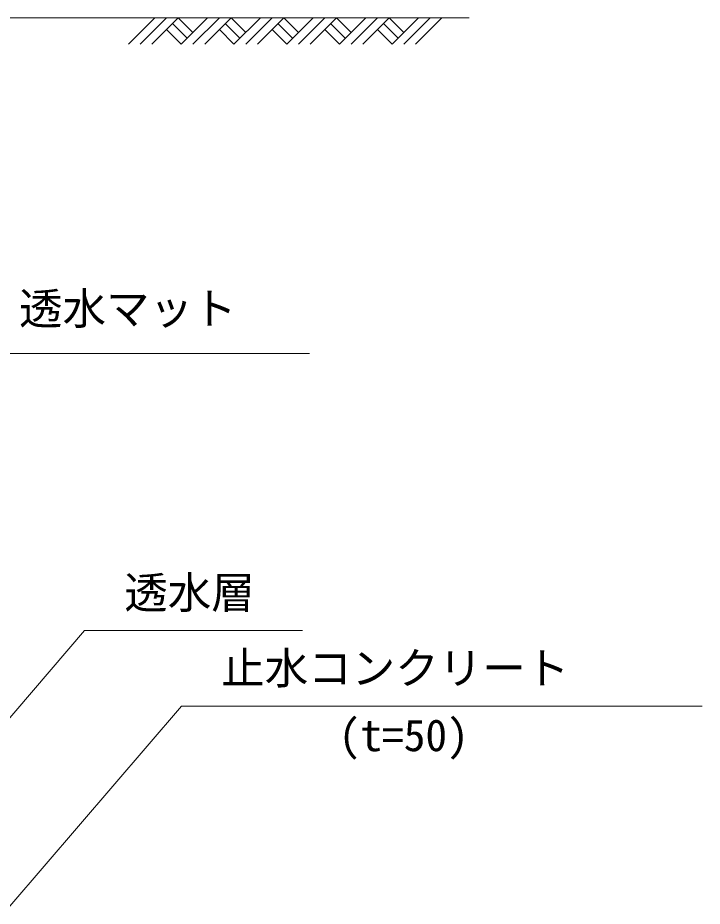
# Model space of a CAD drawing. Units: millimetres, scale not verified. Extents: x 0 to 252300, y 59400 to 118800.
# Drawn here: x 149826 to 155333, y 93749 to 100897 of the extents above; entities that cross this region are included whole.
import ezdxf
from ezdxf.enums import TextEntityAlignment as Align

# ---------------------------------------------------------------- set-up
doc = ezdxf.new("R2010")
doc.units = ezdxf.units.MM
doc.header["$LTSCALE"] = 300
for name, color, linetype, lineweight in [('D-DCR', 7, 'Continuous', 18), ('D-STR', 1, 'Continuous', 18), ('D-STR-HTXT', 7, 'Continuous', 18)]:
    doc.layers.add(name, color=color, linetype=linetype, lineweight=lineweight)
doc.styles.add('ＭＳ ゴシック', font='')
doc.styles.get('ＭＳ ゴシック').set_extended_font_data('MS Gothic')

msp = doc.modelspace()

# ---------------------------------------------------------------- linework, layer by layer
at = {"layer": 'D-DCR'}
for p, q in [((150717.3, 100685), (150929.4, 100897.1)), ((150811.6, 100685), (151023.7, 100897.1)), ((150905.9, 100685), (151118, 100897.1)), ((151118, 100897.1), (151235.8, 100779.3)), ((151141.6, 100685), (151353.7, 100897.1)), ((151235.8, 100685), (151448, 100897.1)), ((151330.1, 100685), (151542.3, 100897.1)), ((151542.3, 100897.1), (151660.1, 100779.3)), ((151565.8, 100685), (151778, 100897.1)), ((151660.1, 100685), (151872.2, 100897.1)), ((151754.4, 100685), (151966.5, 100897.1)), ((151966.5, 100897.1), (152084.4, 100779.3)), ((151990.1, 100685), (152202.2, 100897.1)), ((152084.4, 100685), (152296.5, 100897.1)), ((152178.7, 100685), (152390.8, 100897.1)), ((152390.8, 100897.1), (152508.6, 100779.3)), ((152414.4, 100685), (152626.5, 100897.1)), ((152508.6, 100685), (152720.8, 100897.1)), ((152602.9, 100685), (152815.1, 100897.1)), ((152815.1, 100897.1), (152932.9, 100779.3)), ((152838.6, 100685), (153050.8, 100897.1)), ((152932.9, 100685), (153145, 100897.1)), ((153027.2, 100685), (153239.3, 100897.1)), ((151023.7, 100802.8), (151141.6, 100685)), ((151070.9, 100850), (151188.7, 100732.1)), ((151448, 100802.8), (151565.8, 100685)), ((151495.1, 100850), (151613, 100732.1)), ((151872.2, 100802.8), (151990.1, 100685)), ((151919.4, 100850), (152037.2, 100732.1)), ((152296.5, 100802.8), (152414.4, 100685)), ((152343.6, 100850), (152461.5, 100732.1)), ((152720.8, 100802.8), (152838.6, 100685)), ((152767.9, 100850), (152885.8, 100732.1))]:
    msp.add_line(p, q, dxfattribs=at)
at = {"layer": 'D-STR'}
msp.add_line((148444.3, 100897.1), (153457.6, 100897.1), dxfattribs=at)
at = {"layer": 'D-STR-HTXT'}
for p, q in [((148618.8, 98195.1), (152174.3, 98195.1)), ((149150.8, 94552.4), (150363, 95966.9)), ((150363, 95966.9), (152117.3, 95966.9)), ((149762.7, 93749), (151143.1, 95359.7)), ((151143.1, 95359.7), (155333.4, 95359.7))]:
    msp.add_line(p, q, dxfattribs=at)

# ---------------------------------------------------------------- texts
at = {"layer": 'D-STR-HTXT', "color": 1, "style": 'ＭＳ ゴシック'}
for s, p in [('透水マット', (149836.5, 98352.3)), ('透水層', (150683, 96066.9)), ('止水コンクリート', (151463.1, 95459.7)), ('(t=50)', (152407.8, 94919.6))]:
    msp.add_text(s, height=256.6, dxfattribs=at).set_placement(p, align=Align.BOTTOM_LEFT)

doc.saveas('drawing.dxf')
